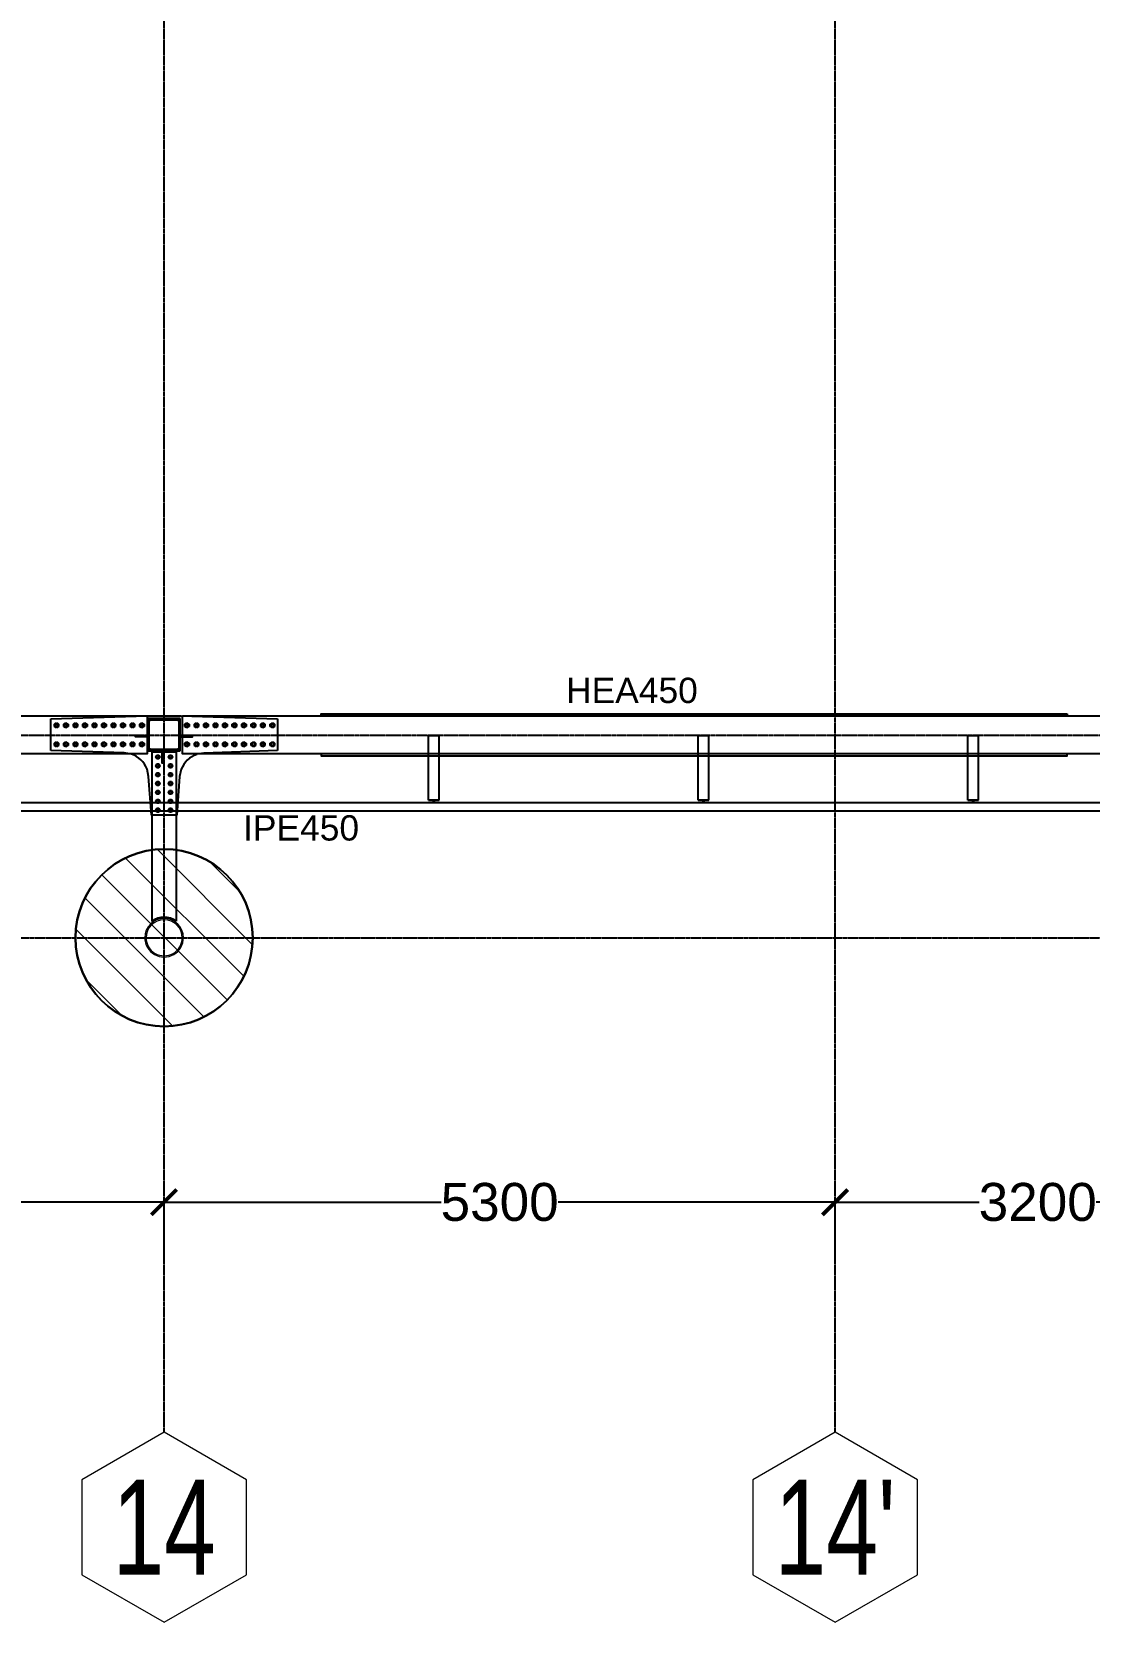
# Model space of a CAD drawing. Header units: millimetres. Extents: x -12345 to 95575, y -14368 to 31862.
# Drawn here: x 66955 to 75306, y -5407 to 7156 of the extents above; entities that cross this region are included whole.
import ezdxf
from ezdxf.enums import TextEntityAlignment as Align

# ---------------------------------------------------------------- set-up
doc = ezdxf.new("R2010")
doc.units = ezdxf.units.MM
doc.header["$LTSCALE"] = 0.95
doc.linetypes.add('DXK_LINE_DOT3', pattern=[5.9187, 2.979, -0.9799, 0.9799, -0.9799])
doc.layers.get('0').update_dxf_attribs({"color": 255})
for name, color, linetype, lineweight in [('0-3', 250, 'Continuous', 5), ('E_COLUMNAS', 1, 'Continuous', 18), ('E_COLUMNAS-1', 1, 'Continuous', 25), ('E_COLUMNAS-3', 1, 'Continuous', 35), ('E_TEXTO', 3, 'Continuous', 9), ('E_VIGAS-1', 254, 'Continuous', 25), ('HCB_EJES', 1, 'DXK_LINE_DOT3', 9), ('S-COLS-HDLN-1', 52, 'Continuous', 9), ('S-COLS-HDLN-2', 52, 'Continuous', 35)]:
    doc.layers.add(name, color=color, linetype=linetype, lineweight=lineweight)
for name, color, linetype in [('COTAS', 8, 'Continuous'), ('HCB-EJES', 1, 'Continuous'), ('HCB-ROTULOS', 2, 'Continuous'), ('HCB_VIGAS', 4, 'Continuous')]:
    doc.layers.add(name, color=color, linetype=linetype)
doc.styles.add('VERDANA', font='arial.ttf')
doc.dimstyles.new('1.125', dxfattribs={"dimscale": 0, "dimtxt": 300, "dimasz": 200, "dimexe": 4, "dimexo": 4, "dimgap": 15, "dimtad": 0, "dimdec": 0, "dimzin": 4, "dimdsep": 46, "dimtxsty": 'VERDANA', "dimblk": 'ARCHTICK', "dimcen": -10, "dimclrd": 256, "dimclrt": 3, "dimadec": 0, "dimazin": 0, "dimtfac": 1, "dimtdec": 0, "dimtmove": 2, "dimatfit": 0, "dimldrblk": 'OBLIQUE', "dimfxl": 0.05, "dimtolj": 1, "dimtzin": 0, "dimarcsym": 0})

# ---------------------------------------------------------------- blocks, each defined once
blk = doc.blocks.new('EST_SFM_VIGA-METALICA-SECCION-C - EST_SFM_VIGA-METALICA-UPN160-1509776-_10_00m_N_E_-NIVEL-3 DOC')
at = {"layer": 'E_VIGAS-1'}
for p, q in [((44.822, 0.047), (-44.831, 0.047)), ((-44.831, -0.018), (44.822, -0.018))]:
    blk.add_line(p, q, dxfattribs=at)
blk = doc.blocks.new('DCTIB_CNI_EST_MOD-1A-FAC_0001_rvt-2-_10_00m_N_E_-NIVEL-3 DOC')
at = {"layer": 'E_VIGAS-1'}
for p, q in [((-12.573, 142.261), (-12.491, 142.261)), ((-12.573, 141.749), (-12.573, 142.261)), ((-12.491, 141.749), (-12.491, 142.261)), ((-10.443, 142.261), (-10.361, 142.261)), ((-10.443, 141.749), (-10.443, 142.261)), ((-10.361, 141.749), (-10.361, 142.261)), ((-8.313, 142.261), (-8.231, 142.261)), ((-8.313, 141.749), (-8.313, 142.261)), ((-8.231, 141.749), (-8.231, 142.261)), ((-12.491, 141.749), (-12.573, 141.749)), ((-12.573, 141.748), (-12.573, 141.749)), ((-12.573, 141.749), (-12.491, 141.749)), ((-12.545, 141.748), (-12.573, 141.748)), ((-12.535, 141.743), (-12.535, 141.748)), ((-12.535, 141.729), (-12.535, 141.743)), ((-12.53, 141.748), (-12.53, 141.743)), ((-12.53, 141.743), (-12.53, 141.729)), ((-12.491, 141.748), (-12.519, 141.748)), ((-12.491, 141.749), (-12.491, 141.748)), ((-10.361, 141.749), (-10.443, 141.749)), ((-10.443, 141.748), (-10.443, 141.749)), ((-10.443, 141.749), (-10.361, 141.749)), ((-10.415, 141.748), (-10.443, 141.748)), ((-10.405, 141.743), (-10.405, 141.748)), ((-10.405, 141.729), (-10.405, 141.743)), ((-10.4, 141.748), (-10.4, 141.743)), ((-10.4, 141.743), (-10.4, 141.729)), ((-10.361, 141.748), (-10.389, 141.748)), ((-10.361, 141.749), (-10.361, 141.748)), ((-8.231, 141.749), (-8.313, 141.749)), ((-8.313, 141.748), (-8.313, 141.749)), ((-8.313, 141.749), (-8.231, 141.749)), ((-8.285, 141.748), (-8.313, 141.748)), ((-8.275, 141.743), (-8.275, 141.748)), ((-8.275, 141.729), (-8.275, 141.743)), ((-8.27, 141.748), (-8.27, 141.743)), ((-8.27, 141.743), (-8.27, 141.729)), ((-8.231, 141.748), (-8.259, 141.748)), ((-8.231, 141.749), (-8.231, 141.748))]:
    blk.add_line(p, q, dxfattribs=at)
for points, knots in [([(-12.545, 141.748), (-12.544, 141.748), (-12.543, 141.748), (-12.54, 141.748), (-12.538, 141.747), (-12.536, 141.747), (-12.535, 141.745), (-12.535, 141.744), (-12.535, 141.743)], [0, 0, 0, 0, 0.142857, 0.285714, 0.428571, 0.571429, 0.785714, 1, 1, 1, 1]), ([(-12.535, 141.743), (-12.535, 141.744), (-12.535, 141.746), (-12.537, 141.747), (-12.538, 141.747), (-12.54, 141.748), (-12.541, 141.748), (-12.542, 141.748), (-12.544, 141.748), (-12.545, 141.748)], [0, 0, 0, 0, 0.285714, 0.428571, 0.571429, 0.678571, 0.732143, 0.785714, 1, 1, 1, 1]), ([(-12.519, 141.748), (-12.52, 141.748), (-12.521, 141.748), (-12.524, 141.748), (-12.526, 141.747), (-12.528, 141.747), (-12.529, 141.745), (-12.53, 141.744), (-12.53, 141.743)], [0, 0, 0, 0, 0.142857, 0.285714, 0.428571, 0.571429, 0.785714, 1, 1, 1, 1]), ([(-12.53, 141.743), (-12.53, 141.744), (-12.529, 141.746), (-12.528, 141.747), (-12.526, 141.747), (-12.525, 141.748), (-12.524, 141.748), (-12.522, 141.748), (-12.52, 141.748), (-12.519, 141.748)], [0, 0, 0, 0, 0.285714, 0.428571, 0.571429, 0.678571, 0.732143, 0.785714, 1, 1, 1, 1]), ([(-10.415, 141.748), (-10.414, 141.748), (-10.413, 141.748), (-10.41, 141.748), (-10.408, 141.747), (-10.406, 141.747), (-10.405, 141.745), (-10.405, 141.744), (-10.405, 141.743)], [0, 0, 0, 0, 0.142857, 0.285714, 0.428571, 0.571429, 0.785714, 1, 1, 1, 1]), ([(-10.405, 141.743), (-10.405, 141.744), (-10.405, 141.746), (-10.407, 141.747), (-10.408, 141.747), (-10.41, 141.748), (-10.411, 141.748), (-10.412, 141.748), (-10.414, 141.748), (-10.415, 141.748)], [0, 0, 0, 0, 0.285714, 0.428571, 0.571429, 0.678571, 0.732143, 0.785714, 1, 1, 1, 1]), ([(-10.389, 141.748), (-10.39, 141.748), (-10.391, 141.748), (-10.394, 141.748), (-10.396, 141.747), (-10.398, 141.747), (-10.399, 141.745), (-10.4, 141.744), (-10.4, 141.743)], [0, 0, 0, 0, 0.142857, 0.285714, 0.428571, 0.571429, 0.785714, 1, 1, 1, 1]), ([(-10.4, 141.743), (-10.4, 141.744), (-10.399, 141.746), (-10.398, 141.747), (-10.396, 141.747), (-10.395, 141.748), (-10.394, 141.748), (-10.392, 141.748), (-10.39, 141.748), (-10.389, 141.748)], [0, 0, 0, 0, 0.285714, 0.428571, 0.571429, 0.678571, 0.732143, 0.785714, 1, 1, 1, 1]), ([(-8.285, 141.748), (-8.284, 141.748), (-8.283, 141.748), (-8.28, 141.748), (-8.278, 141.747), (-8.276, 141.747), (-8.275, 141.745), (-8.275, 141.744), (-8.275, 141.743)], [0, 0, 0, 0, 0.142857, 0.285714, 0.428571, 0.571429, 0.785714, 1, 1, 1, 1]), ([(-8.275, 141.743), (-8.275, 141.744), (-8.275, 141.746), (-8.277, 141.747), (-8.278, 141.747), (-8.28, 141.748), (-8.281, 141.748), (-8.282, 141.748), (-8.284, 141.748), (-8.285, 141.748)], [0, 0, 0, 0, 0.285714, 0.428571, 0.571429, 0.678571, 0.732143, 0.785714, 1, 1, 1, 1]), ([(-8.259, 141.748), (-8.26, 141.748), (-8.261, 141.748), (-8.264, 141.748), (-8.266, 141.747), (-8.268, 141.747), (-8.269, 141.745), (-8.27, 141.744), (-8.27, 141.743)], [0, 0, 0, 0, 0.142857, 0.285714, 0.428571, 0.571429, 0.785714, 1, 1, 1, 1]), ([(-8.27, 141.743), (-8.27, 141.744), (-8.269, 141.746), (-8.268, 141.747), (-8.266, 141.747), (-8.265, 141.748), (-8.264, 141.748), (-8.262, 141.748), (-8.26, 141.748), (-8.259, 141.748)], [0, 0, 0, 0, 0.285714, 0.428571, 0.571429, 0.678571, 0.732143, 0.785714, 1, 1, 1, 1])]:
    blk.add_open_spline(points, degree=3, knots=knots, dxfattribs=at)
blk.add_blockref('EST_SFM_VIGA-METALICA-SECCION-C - EST_SFM_VIGA-METALICA-UPN160-1509776-_10_00m_N_E_-NIVEL-3 DOC', (-41.042, 141.682), dxfattribs=at)
blk = doc.blocks.new('EST_SCM_COLUMNA-METALICA-SECCION-CUADRADA - EST_SCM_COLUMNA-TUBULAR-CUADRADA_PTEØ_250x250e_8mm-V59-_10_00m_N_E_-NIVEL-3 DOC')
at = {"layer": 'S-COLS-HDLN-1'}
h = blk.add_hatch(dxfattribs=at)
h.set_pattern_fill('FP_32', color=256, style=0, pattern_type=2)
h.set_pattern_definition([(135, (14.662, -142.266), (-0.15909903, -0.15909903), [])])
h.paths.add_polyline_path([(0.048, -0.125), (0.113, -0.123), (0.12, -0.12), (0.125, -0.109), (0.125, 0.109), (0.12, 0.12), (0.109, 0.125), (-0.109, 0.125), (-0.12, 0.12), (-0.125, 0.109), (-0.125, -0.109), (-0.12, -0.12), (-0.109, -0.125)])
h.paths.add_polyline_path([(0.048, -0.117), (-0.109, -0.117), (-0.115, -0.115), (-0.117, -0.109), (-0.117, 0.109), (-0.115, 0.115), (-0.109, 0.117), (0.109, 0.117), (0.115, 0.115), (0.117, 0.109), (0.116, -0.111), (0.115, -0.115), (0.109, -0.117)])
at = {"layer": 'E_COLUMNAS-1'}
for p, q in [((-0.125, 0.109), (-0.125, -0.109)), ((-0.117, -0.109), (-0.117, 0.109)), ((0.109, 0.125), (-0.109, 0.125)), ((-0.109, 0.117), (0.109, 0.117)), ((0.117, 0.109), (0.117, -0.109)), ((0.125, -0.109), (0.125, 0.109)), ((0.109, -0.117), (-0.109, -0.117)), ((-0.109, -0.125), (0.109, -0.125))]:
    blk.add_line(p, q, dxfattribs=at)
for centre, radius, start, end in [((-0.109, 0.109), 0.016, 90, 180), ((-0.109, 0.109), 0.016, 139.7676, 178.6233), ((-0.109, 0.109), 0.016, 91.3767, 130.2324), ((-0.109, 0.109), 0.008, 90, 180), ((0.109, 0.109), 0.016, 360, 90), ((0.109, 0.109), 0.016, 49.7676, 88.6233), ((0.109, 0.109), 0.008, 0, 90), ((0.109, 0.109), 0.016, 1.3767, 40.2324), ((-0.109, -0.109), 0.016, 180, 270), ((-0.109, -0.109), 0.016, 181.3767, 220.2324), ((-0.109, -0.109), 0.016, 229.7676, 268.6233), ((-0.109, -0.109), 0.008, 180, 270), ((0.109, -0.109), 0.016, 270, 360), ((0.109, -0.109), 0.008, 270, 360), ((0.109, -0.109), 0.016, 271.3767, 310.2324), ((0.109, -0.109), 0.016, 319.7676, 358.6233)]:
    blk.add_arc(centre, radius, start, end, dxfattribs=at)
at = {"layer": 'S-COLS-HDLN-2'}
for centre, radius, start, end in [((-0.109, 0.109), 0.016, 130.4121, 139.5879), ((-0.109, 0.109), 0.008, 92.7534, 177.2466), ((0.109, 0.109), 0.008, 2.7534, 87.2466), ((0.109, 0.109), 0.016, 40.4121, 49.5879), ((-0.109, -0.109), 0.016, 220.4121, 229.5879), ((-0.109, -0.109), 0.008, 182.7534, 267.2466), ((0.109, -0.109), 0.008, 272.7534, 357.2466), ((0.109, -0.109), 0.016, 310.4121, 319.5879)]:
    blk.add_arc(centre, radius, start, end, dxfattribs=at)
blk = doc.blocks.new('Bolt-72574620-2250 - 1471')
at = {"color": 253, "linetype": 'Continuous'}
for p, q in [((80656, 7608), (80665, 7623)), ((80665, 7593), (80656, 7608)), ((80656, 7538), (80665, 7553)), ((80665, 7523), (80656, 7538)), ((80665, 7623), (80682, 7623)), ((80682, 7593), (80665, 7593)), ((80665, 7553), (80682, 7553)), ((80682, 7623), (80691, 7608)), ((80691, 7608), (80682, 7593)), ((80682, 7553), (80691, 7538)), ((80691, 7538), (80682, 7523)), ((80756, 7608), (80765, 7623)), ((80765, 7593), (80756, 7608)), ((80756, 7538), (80765, 7553)), ((80765, 7523), (80756, 7538)), ((80765, 7623), (80782, 7623)), ((80782, 7593), (80765, 7593)), ((80765, 7553), (80782, 7553)), ((80782, 7623), (80791, 7608)), ((80791, 7608), (80782, 7593)), ((80782, 7553), (80791, 7538)), ((80791, 7538), (80782, 7523)), ((80656, 7468), (80665, 7483)), ((80665, 7453), (80656, 7468)), ((80656, 7398), (80665, 7413)), ((80682, 7523), (80665, 7523)), ((80665, 7483), (80682, 7483)), ((80682, 7453), (80665, 7453)), ((80665, 7413), (80682, 7413)), ((80682, 7483), (80691, 7468)), ((80691, 7468), (80682, 7453)), ((80682, 7413), (80691, 7398)), ((80756, 7468), (80765, 7483)), ((80765, 7453), (80756, 7468)), ((80756, 7398), (80765, 7413)), ((80782, 7523), (80765, 7523)), ((80765, 7483), (80782, 7483)), ((80782, 7453), (80765, 7453)), ((80765, 7413), (80782, 7413)), ((80782, 7483), (80791, 7468)), ((80791, 7468), (80782, 7453)), ((80782, 7413), (80791, 7398)), ((80665, 7383), (80656, 7398)), ((80656, 7328), (80665, 7343)), ((80665, 7313), (80656, 7328)), ((80682, 7383), (80665, 7383)), ((80665, 7343), (80682, 7343)), ((80682, 7313), (80665, 7313)), ((80691, 7398), (80682, 7383)), ((80682, 7343), (80691, 7328)), ((80691, 7328), (80682, 7313)), ((80765, 7383), (80756, 7398)), ((80756, 7328), (80765, 7343)), ((80765, 7313), (80756, 7328)), ((80782, 7383), (80765, 7383)), ((80765, 7343), (80782, 7343)), ((80782, 7313), (80765, 7313)), ((80791, 7398), (80782, 7383)), ((80782, 7343), (80791, 7328)), ((80791, 7328), (80782, 7313)), ((80656, 7258), (80665, 7273)), ((80665, 7243), (80656, 7258)), ((80656, 7188), (80665, 7203)), ((80665, 7173), (80656, 7188)), ((80665, 7273), (80682, 7273)), ((80682, 7243), (80665, 7243)), ((80665, 7203), (80682, 7203)), ((80682, 7173), (80665, 7173)), ((80682, 7273), (80691, 7258)), ((80691, 7258), (80682, 7243)), ((80682, 7203), (80691, 7188)), ((80691, 7188), (80682, 7173)), ((80756, 7258), (80765, 7273)), ((80765, 7243), (80756, 7258)), ((80756, 7188), (80765, 7203)), ((80765, 7173), (80756, 7188)), ((80765, 7273), (80782, 7273)), ((80782, 7243), (80765, 7243)), ((80765, 7203), (80782, 7203)), ((80782, 7173), (80765, 7173)), ((80782, 7273), (80791, 7258)), ((80791, 7258), (80782, 7243)), ((80782, 7203), (80791, 7188)), ((80791, 7188), (80782, 7173))]:
    blk.add_line(p, q, dxfattribs=at)
for centre, radius, start, end in [((80673, 7608), 11.5, 108, 288), ((80673, 7538), 11.5, 108, 288), ((80673, 7608), 10, 360, 180), ((80673, 7608), 10, 180, 360), ((80673, 7538), 10, 360, 180), ((80673, 7538), 10, 180, 360), ((80673, 7608), 11.5, 288, 108), ((80673, 7538), 11.5, 288, 108), ((80773, 7608), 11.5, 108, 288), ((80773, 7538), 11.5, 108, 288), ((80773, 7608), 10, 360, 180), ((80773, 7608), 10, 180, 360), ((80773, 7538), 10, 360, 180), ((80773, 7538), 10, 180, 360), ((80773, 7608), 11.5, 288, 108), ((80773, 7538), 11.5, 288, 108), ((80673, 7468), 11.5, 108, 288), ((80673, 7468), 10, 360, 180), ((80673, 7468), 10, 180, 360), ((80673, 7468), 11.5, 288, 108), ((80773, 7468), 11.5, 108, 288), ((80773, 7468), 10, 360, 180), ((80773, 7468), 10, 180, 360), ((80773, 7468), 11.5, 288, 108), ((80673, 7398), 11.5, 108, 288), ((80673, 7328), 11.5, 108, 288), ((80673, 7398), 10, 360, 180), ((80673, 7398), 10, 180, 360), ((80673, 7328), 10, 360, 180), ((80673, 7328), 10, 180, 360), ((80673, 7398), 11.5, 288, 108), ((80673, 7328), 11.5, 288, 108), ((80773, 7398), 11.5, 108, 288), ((80773, 7328), 11.5, 108, 288), ((80773, 7398), 10, 360, 180), ((80773, 7398), 10, 180, 360), ((80773, 7328), 10, 360, 180), ((80773, 7328), 10, 180, 360), ((80773, 7398), 11.5, 288, 108), ((80773, 7328), 11.5, 288, 108), ((80673, 7258), 11.5, 108, 288), ((80673, 7188), 11.5, 108, 288), ((80673, 7258), 10, 360, 180), ((80673, 7258), 10, 180, 360), ((80673, 7188), 10, 360, 180), ((80673, 7188), 10, 180, 360), ((80673, 7258), 11.5, 288, 108), ((80673, 7188), 11.5, 288, 108), ((80773, 7258), 11.5, 108, 288), ((80773, 7188), 11.5, 108, 288), ((80773, 7258), 10, 360, 180), ((80773, 7258), 10, 180, 360), ((80773, 7188), 10, 360, 180), ((80773, 7188), 10, 180, 360), ((80773, 7258), 11.5, 288, 108), ((80773, 7188), 11.5, 288, 108)]:
    blk.add_arc(centre, radius, start, end, dxfattribs=at)
blk = doc.blocks.new('Bolt-72574620-2240 - 1471')
at = {"color": 253, "linetype": 'Continuous'}
for p, q in [((80887, 7868), (80903, 7877)), ((80887, 7849), (80887, 7868)), ((80903, 7839), (80887, 7849)), ((80903, 7877), (80920, 7868)), ((80920, 7849), (80903, 7839)), ((80920, 7868), (80920, 7849)), ((80962, 7868), (80978, 7877)), ((80962, 7849), (80962, 7868)), ((80978, 7839), (80962, 7849)), ((80978, 7877), (80995, 7868)), ((80995, 7849), (80978, 7839)), ((80995, 7868), (80995, 7849)), ((81037, 7868), (81053, 7877)), ((81037, 7849), (81037, 7868)), ((81053, 7839), (81037, 7849)), ((81053, 7877), (81070, 7868)), ((81070, 7849), (81053, 7839)), ((81070, 7868), (81070, 7849)), ((81112, 7868), (81128, 7877)), ((81112, 7849), (81112, 7868)), ((81128, 7839), (81112, 7849)), ((81128, 7877), (81145, 7868)), ((81145, 7849), (81128, 7839)), ((81145, 7868), (81145, 7849)), ((81187, 7868), (81203, 7877)), ((81187, 7849), (81187, 7868)), ((81203, 7839), (81187, 7849)), ((81203, 7877), (81220, 7868)), ((81220, 7849), (81203, 7839)), ((81220, 7868), (81220, 7849)), ((81262, 7868), (81278, 7877)), ((81262, 7849), (81262, 7868)), ((81278, 7839), (81262, 7849)), ((81278, 7877), (81295, 7868)), ((81295, 7849), (81278, 7839)), ((81295, 7868), (81295, 7849)), ((81337, 7868), (81353, 7877)), ((81337, 7849), (81337, 7868)), ((81353, 7839), (81337, 7849)), ((81353, 7877), (81370, 7868)), ((81370, 7849), (81353, 7839)), ((81370, 7868), (81370, 7849)), ((81412, 7868), (81428, 7877)), ((81412, 7849), (81412, 7868)), ((81428, 7839), (81412, 7849)), ((81428, 7877), (81445, 7868)), ((81445, 7849), (81428, 7839)), ((81445, 7868), (81445, 7849)), ((81487, 7868), (81503, 7877)), ((81487, 7849), (81487, 7868)), ((81503, 7839), (81487, 7849)), ((81503, 7877), (81520, 7868)), ((81520, 7849), (81503, 7839)), ((81520, 7868), (81520, 7849)), ((81562, 7868), (81578, 7877)), ((81562, 7849), (81562, 7868)), ((81578, 7839), (81562, 7849)), ((81578, 7877), (81595, 7868)), ((81595, 7849), (81578, 7839)), ((81595, 7868), (81595, 7849)), ((80887, 7718), (80903, 7727)), ((80887, 7699), (80887, 7718)), ((80903, 7689), (80887, 7699)), ((80903, 7727), (80920, 7718)), ((80920, 7699), (80903, 7689)), ((80920, 7718), (80920, 7699)), ((80962, 7718), (80978, 7727)), ((80962, 7699), (80962, 7718)), ((80978, 7689), (80962, 7699)), ((80978, 7727), (80995, 7718)), ((80995, 7699), (80978, 7689)), ((80995, 7718), (80995, 7699)), ((81037, 7718), (81053, 7727)), ((81037, 7699), (81037, 7718)), ((81053, 7689), (81037, 7699)), ((81053, 7727), (81070, 7718)), ((81070, 7699), (81053, 7689)), ((81070, 7718), (81070, 7699)), ((81112, 7718), (81128, 7727)), ((81112, 7699), (81112, 7718)), ((81128, 7689), (81112, 7699)), ((81128, 7727), (81145, 7718)), ((81145, 7699), (81128, 7689)), ((81145, 7718), (81145, 7699)), ((81187, 7718), (81203, 7727)), ((81187, 7699), (81187, 7718)), ((81203, 7689), (81187, 7699)), ((81203, 7727), (81220, 7718)), ((81220, 7699), (81203, 7689)), ((81220, 7718), (81220, 7699)), ((81262, 7718), (81278, 7727)), ((81262, 7699), (81262, 7718)), ((81278, 7689), (81262, 7699)), ((81278, 7727), (81295, 7718)), ((81295, 7699), (81278, 7689)), ((81295, 7718), (81295, 7699)), ((81337, 7718), (81353, 7727)), ((81337, 7699), (81337, 7718)), ((81353, 7689), (81337, 7699)), ((81353, 7727), (81370, 7718)), ((81370, 7699), (81353, 7689)), ((81370, 7718), (81370, 7699)), ((81412, 7718), (81428, 7727)), ((81412, 7699), (81412, 7718)), ((81428, 7689), (81412, 7699)), ((81428, 7727), (81445, 7718)), ((81445, 7699), (81428, 7689)), ((81445, 7718), (81445, 7699)), ((81487, 7718), (81503, 7727)), ((81487, 7699), (81487, 7718)), ((81503, 7689), (81487, 7699)), ((81503, 7727), (81520, 7718)), ((81520, 7699), (81503, 7689)), ((81520, 7718), (81520, 7699)), ((81562, 7718), (81578, 7727)), ((81562, 7699), (81562, 7718)), ((81578, 7689), (81562, 7699)), ((81578, 7727), (81595, 7718)), ((81595, 7699), (81578, 7689)), ((81595, 7718), (81595, 7699))]:
    blk.add_line(p, q, dxfattribs=at)
for centre, radius, start, end in [((80903, 7858), 12.5, 18, 198), ((80903, 7858), 12.5, 198, 18), ((80903, 7858), 11, 90, 270), ((80903, 7858), 11, 270, 90), ((80978, 7858), 12.5, 18, 198), ((80978, 7858), 12.5, 198, 18), ((80978, 7858), 11, 90, 270), ((80978, 7858), 11, 270, 90), ((81053, 7858), 12.5, 18, 198), ((81053, 7858), 12.5, 198, 18), ((81053, 7858), 11, 90, 270), ((81053, 7858), 11, 270, 90), ((81128, 7858), 12.5, 18, 198), ((81128, 7858), 12.5, 198, 18), ((81128, 7858), 11, 90, 270), ((81128, 7858), 11, 270, 90), ((81203, 7858), 12.5, 18, 198), ((81203, 7858), 12.5, 198, 18), ((81203, 7858), 11, 90, 270), ((81203, 7858), 11, 270, 90), ((81278, 7858), 12.5, 18, 198), ((81278, 7858), 12.5, 198, 18), ((81278, 7858), 11, 90, 270), ((81278, 7858), 11, 270, 90), ((81353, 7858), 12.5, 18, 198), ((81353, 7858), 12.5, 198, 18), ((81353, 7858), 11, 90, 270), ((81353, 7858), 11, 270, 90), ((81428, 7858), 12.5, 18, 198), ((81428, 7858), 12.5, 198, 18), ((81428, 7858), 11, 90, 270), ((81428, 7858), 11, 270, 90), ((81503, 7858), 12.5, 18, 198), ((81503, 7858), 12.5, 198, 18), ((81503, 7858), 11, 90, 270), ((81503, 7858), 11, 270, 90), ((81578, 7858), 12.5, 18, 198), ((81578, 7858), 12.5, 198, 18), ((81578, 7858), 11, 90, 270), ((81578, 7858), 11, 270, 90), ((80903, 7708), 12.5, 18, 198), ((80903, 7708), 12.5, 198, 18), ((80903, 7708), 11, 90, 270), ((80903, 7708), 11, 270, 90), ((80978, 7708), 12.5, 18, 198), ((80978, 7708), 12.5, 198, 18), ((80978, 7708), 11, 90, 270), ((80978, 7708), 11, 270, 90), ((81053, 7708), 12.5, 18, 198), ((81053, 7708), 12.5, 198, 18), ((81053, 7708), 11, 90, 270), ((81053, 7708), 11, 270, 90), ((81128, 7708), 12.5, 18, 198), ((81128, 7708), 12.5, 198, 18), ((81128, 7708), 11, 90, 270), ((81128, 7708), 11, 270, 90), ((81203, 7708), 12.5, 18, 198), ((81203, 7708), 12.5, 198, 18), ((81203, 7708), 11, 90, 270), ((81203, 7708), 11, 270, 90), ((81278, 7708), 12.5, 18, 198), ((81278, 7708), 12.5, 198, 18), ((81278, 7708), 11, 90, 270), ((81278, 7708), 11, 270, 90), ((81353, 7708), 12.5, 18, 198), ((81353, 7708), 12.5, 198, 18), ((81353, 7708), 11, 90, 270), ((81353, 7708), 11, 270, 90), ((81428, 7708), 12.5, 18, 198), ((81428, 7708), 12.5, 198, 18), ((81428, 7708), 11, 90, 270), ((81428, 7708), 11, 270, 90), ((81503, 7708), 12.5, 18, 198), ((81503, 7708), 12.5, 198, 18), ((81503, 7708), 11, 90, 270), ((81503, 7708), 11, 270, 90), ((81578, 7708), 12.5, 18, 198), ((81578, 7708), 12.5, 198, 18), ((81578, 7708), 11, 90, 270), ((81578, 7708), 11, 270, 90)]:
    blk.add_arc(centre, radius, start, end, dxfattribs=at)
blk = doc.blocks.new('Part-72574620-2239 - 1471')
at = {"color": 253}
for p, q in [((79828, 7908), (80588, 7933)), ((80588, 7933), (80858, 7933)), ((80858, 7933), (81618, 7908)), ((79828, 7658), (79828, 7908)), ((80851, 7911), (80596, 7911)), ((80596, 7911), (80596, 7656)), ((80851, 7656), (80851, 7911)), ((81618, 7908), (81618, 7658)), ((80408, 7640), (79828, 7658)), ((80466, 7629), (80408, 7640)), ((80596, 7656), (80851, 7656)), ((81038, 7639), (80981, 7629)), ((81618, 7658), (81038, 7639)), ((80601, 7454), (80589, 7511)), ((80623, 7148), (80601, 7454)), ((80845, 7454), (80823, 7148)), ((80858, 7511), (80845, 7454)), ((80823, 7148), (80623, 7148))]:
    blk.add_line(p, q, dxfattribs=at)
for centre, start, end in [((80402, 7440), 20.9307, 71.356), ((81045, 7439), 108.6815, 159.0747)]:
    blk.add_arc(centre, 200, start, end, dxfattribs=at)
blk = doc.blocks.new('Bolt-72574620-2241 - 1471')
at = {"color": 253, "linetype": 'Continuous'}
for p, q in [((79857, 7868), (79873, 7877)), ((79857, 7849), (79857, 7868)), ((79873, 7839), (79857, 7849)), ((79873, 7877), (79890, 7868)), ((79890, 7849), (79873, 7839)), ((79890, 7868), (79890, 7849)), ((79932, 7868), (79948, 7877)), ((79932, 7849), (79932, 7868)), ((79948, 7839), (79932, 7849)), ((79948, 7877), (79965, 7868)), ((79965, 7849), (79948, 7839)), ((79965, 7868), (79965, 7849)), ((80007, 7868), (80023, 7877)), ((80007, 7849), (80007, 7868)), ((80023, 7839), (80007, 7849)), ((80023, 7877), (80040, 7868)), ((80040, 7849), (80023, 7839)), ((80040, 7868), (80040, 7849)), ((80082, 7868), (80098, 7877)), ((80082, 7849), (80082, 7868)), ((80098, 7839), (80082, 7849)), ((80098, 7877), (80115, 7868)), ((80115, 7849), (80098, 7839)), ((80115, 7868), (80115, 7849)), ((80157, 7868), (80173, 7877)), ((80157, 7849), (80157, 7868)), ((80173, 7839), (80157, 7849)), ((80173, 7877), (80190, 7868)), ((80190, 7849), (80173, 7839)), ((80190, 7868), (80190, 7849)), ((80232, 7868), (80248, 7877)), ((80232, 7849), (80232, 7868)), ((80248, 7839), (80232, 7849)), ((80248, 7877), (80265, 7868)), ((80265, 7849), (80248, 7839)), ((80265, 7868), (80265, 7849)), ((80307, 7868), (80323, 7877)), ((80307, 7849), (80307, 7868)), ((80323, 7839), (80307, 7849)), ((80323, 7877), (80340, 7868)), ((80340, 7849), (80323, 7839)), ((80340, 7868), (80340, 7849)), ((80382, 7868), (80398, 7877)), ((80382, 7849), (80382, 7868)), ((80398, 7839), (80382, 7849)), ((80398, 7877), (80415, 7868)), ((80415, 7849), (80398, 7839)), ((80415, 7868), (80415, 7849)), ((80457, 7868), (80473, 7877)), ((80457, 7849), (80457, 7868)), ((80473, 7839), (80457, 7849)), ((80473, 7877), (80490, 7868)), ((80490, 7849), (80473, 7839)), ((80490, 7868), (80490, 7849)), ((80532, 7868), (80548, 7877)), ((80532, 7849), (80532, 7868)), ((80548, 7839), (80532, 7849)), ((80548, 7877), (80565, 7868)), ((80565, 7849), (80548, 7839)), ((80565, 7868), (80565, 7849)), ((79857, 7718), (79873, 7727)), ((79857, 7699), (79857, 7718)), ((79873, 7689), (79857, 7699)), ((79873, 7727), (79890, 7718)), ((79890, 7699), (79873, 7689)), ((79890, 7718), (79890, 7699)), ((79932, 7718), (79948, 7727)), ((79932, 7699), (79932, 7718)), ((79948, 7689), (79932, 7699)), ((79948, 7727), (79965, 7718)), ((79965, 7699), (79948, 7689)), ((79965, 7718), (79965, 7699)), ((80007, 7718), (80023, 7727)), ((80007, 7699), (80007, 7718)), ((80023, 7689), (80007, 7699)), ((80023, 7727), (80040, 7718)), ((80040, 7699), (80023, 7689)), ((80040, 7718), (80040, 7699)), ((80082, 7718), (80098, 7727)), ((80082, 7699), (80082, 7718)), ((80098, 7689), (80082, 7699)), ((80098, 7727), (80115, 7718)), ((80115, 7699), (80098, 7689)), ((80115, 7718), (80115, 7699)), ((80157, 7718), (80173, 7727)), ((80157, 7699), (80157, 7718)), ((80173, 7689), (80157, 7699)), ((80173, 7727), (80190, 7718)), ((80190, 7699), (80173, 7689)), ((80190, 7718), (80190, 7699)), ((80232, 7718), (80248, 7727)), ((80232, 7699), (80232, 7718)), ((80248, 7689), (80232, 7699)), ((80248, 7727), (80265, 7718)), ((80265, 7699), (80248, 7689)), ((80265, 7718), (80265, 7699)), ((80307, 7718), (80323, 7727)), ((80307, 7699), (80307, 7718)), ((80323, 7689), (80307, 7699)), ((80323, 7727), (80340, 7718)), ((80340, 7699), (80323, 7689)), ((80340, 7718), (80340, 7699)), ((80382, 7718), (80398, 7727)), ((80382, 7699), (80382, 7718)), ((80398, 7689), (80382, 7699)), ((80398, 7727), (80415, 7718)), ((80415, 7699), (80398, 7689)), ((80415, 7718), (80415, 7699)), ((80457, 7718), (80473, 7727)), ((80457, 7699), (80457, 7718)), ((80473, 7689), (80457, 7699)), ((80473, 7727), (80490, 7718)), ((80490, 7699), (80473, 7689)), ((80490, 7718), (80490, 7699)), ((80532, 7718), (80548, 7727)), ((80532, 7699), (80532, 7718)), ((80548, 7689), (80532, 7699)), ((80548, 7727), (80565, 7718)), ((80565, 7699), (80548, 7689)), ((80565, 7718), (80565, 7699))]:
    blk.add_line(p, q, dxfattribs=at)
for centre, radius, start, end in [((79873, 7858), 12.5, 18, 198), ((79873, 7858), 12.5, 198, 18), ((79873, 7858), 11, 90, 270), ((79873, 7858), 11, 270, 90), ((79948, 7858), 12.5, 18, 198), ((79948, 7858), 12.5, 198, 18), ((79948, 7858), 11, 90, 270), ((79948, 7858), 11, 270, 90), ((80023, 7858), 12.5, 18, 198), ((80023, 7858), 12.5, 198, 18), ((80023, 7858), 11, 90, 270), ((80023, 7858), 11, 270, 90), ((80098, 7858), 12.5, 18, 198), ((80098, 7858), 12.5, 198, 18), ((80098, 7858), 11, 90, 270), ((80098, 7858), 11, 270, 90), ((80173, 7858), 12.5, 18, 198), ((80173, 7858), 12.5, 198, 18), ((80173, 7858), 11, 90, 270), ((80173, 7858), 11, 270, 90), ((80248, 7858), 12.5, 18, 198), ((80248, 7858), 12.5, 198, 18), ((80248, 7858), 11, 90, 270), ((80248, 7858), 11, 270, 90), ((80323, 7858), 12.5, 18, 198), ((80323, 7858), 12.5, 198, 18), ((80323, 7858), 11, 90, 270), ((80323, 7858), 11, 270, 90), ((80398, 7858), 12.5, 18, 198), ((80398, 7858), 12.5, 198, 18), ((80398, 7858), 11, 90, 270), ((80398, 7858), 11, 270, 90), ((80473, 7858), 12.5, 18, 198), ((80473, 7858), 12.5, 198, 18), ((80473, 7858), 11, 90, 270), ((80473, 7858), 11, 270, 90), ((80548, 7858), 12.5, 18, 198), ((80548, 7858), 12.5, 198, 18), ((80548, 7858), 11, 90, 270), ((80548, 7858), 11, 270, 90), ((79873, 7708), 12.5, 18, 198), ((79873, 7708), 12.5, 198, 18), ((79873, 7708), 11, 90, 270), ((79873, 7708), 11, 270, 90), ((79948, 7708), 12.5, 18, 198), ((79948, 7708), 12.5, 198, 18), ((79948, 7708), 11, 90, 270), ((79948, 7708), 11, 270, 90), ((80023, 7708), 12.5, 18, 198), ((80023, 7708), 12.5, 198, 18), ((80023, 7708), 11, 90, 270), ((80023, 7708), 11, 270, 90), ((80098, 7708), 12.5, 18, 198), ((80098, 7708), 12.5, 198, 18), ((80098, 7708), 11, 90, 270), ((80098, 7708), 11, 270, 90), ((80173, 7708), 12.5, 18, 198), ((80173, 7708), 12.5, 198, 18), ((80173, 7708), 11, 90, 270), ((80173, 7708), 11, 270, 90), ((80248, 7708), 12.5, 18, 198), ((80248, 7708), 12.5, 198, 18), ((80248, 7708), 11, 90, 270), ((80248, 7708), 11, 270, 90), ((80323, 7708), 12.5, 18, 198), ((80323, 7708), 12.5, 198, 18), ((80323, 7708), 11, 90, 270), ((80323, 7708), 11, 270, 90), ((80398, 7708), 12.5, 18, 198), ((80398, 7708), 12.5, 198, 18), ((80398, 7708), 11, 90, 270), ((80398, 7708), 11, 270, 90), ((80473, 7708), 12.5, 18, 198), ((80473, 7708), 12.5, 198, 18), ((80473, 7708), 11, 90, 270), ((80473, 7708), 11, 270, 90), ((80548, 7708), 12.5, 18, 198), ((80548, 7708), 12.5, 198, 18), ((80548, 7708), 11, 90, 270), ((80548, 7708), 11, 270, 90)]:
    blk.add_arc(centre, radius, start, end, dxfattribs=at)
blk = doc.blocks.new('_ArchTick')
at = {"color": 0, "linetype": 'ByBlock', "const_width": 0.15}
blk.add_lwpolyline([(-0.5, -0.5), (0.5, 0.5)], dxfattribs=at)
blk = doc.blocks.new('*D620')
at = {"layer": 'COTAS', "color": 0, "lineweight": -2, "transparency": 16777216}
for p, q in [((59500, -2507), (59500, -2085)), ((68000, -2507), (68000, -2085))]:
    blk.add_line(p, q, dxfattribs=at)
at = {"layer": 'COTAS', "lineweight": -2, "transparency": 16777216}
for p, q in [((59500, -2089), (63287, -2089)), ((68000, -2089), (64213, -2089))]:
    blk.add_line(p, q, dxfattribs=at)
at = {"layer": 'Defpoints', "color": 0, "transparency": 16777216}
for p in [(59500, -2089), (59500, -2511), (68000, -2511)]:
    blk.add_point(p, dxfattribs=at)
at = {"layer": 'COTAS', "lineweight": -2, "transparency": 16777216, "xscale": 200, "yscale": 200, "zscale": 200, "rotation": 180}
blk.add_blockref('_ArchTick', (59500, -2089), dxfattribs=at)
at = {"layer": 'COTAS', "lineweight": -2, "transparency": 16777216, "xscale": 200, "yscale": 200, "zscale": 200}
blk.add_blockref('_ArchTick', (68000, -2089), dxfattribs=at)
at = {"layer": 'COTAS', "color": 3, "transparency": 16777216, "insert": (63750, -2089), "char_height": 300, "attachment_point": 5, "style": 'VERDANA'}
blk.add_mtext('\\A1;8500', dxfattribs=at)
blk = doc.blocks.new('_Oblique')
at = {"color": 0, "linetype": 'ByBlock', "lineweight": -2}
blk.add_line((-0.5, -0.5), (0.5, 0.5), dxfattribs=at)
blk = doc.blocks.new('*D621')
at = {"layer": 'COTAS', "color": 0, "lineweight": -2, "transparency": 16777216}
for p, q in [((68000, -2507), (68000, -2085)), ((73300, -2507), (73300, -2085))]:
    blk.add_line(p, q, dxfattribs=at)
at = {"layer": 'COTAS', "lineweight": -2, "transparency": 16777216}
for p, q in [((68000, -2089), (70188, -2089)), ((73300, -2089), (71112, -2089))]:
    blk.add_line(p, q, dxfattribs=at)
at = {"layer": 'Defpoints', "color": 0, "transparency": 16777216}
for p in [(68000, -2089), (68000, -2511), (73300, -2511)]:
    blk.add_point(p, dxfattribs=at)
at = {"layer": 'COTAS', "lineweight": -2, "transparency": 16777216, "xscale": 200, "yscale": 200, "zscale": 200, "rotation": 180}
blk.add_blockref('_ArchTick', (68000, -2089), dxfattribs=at)
at = {"layer": 'COTAS', "lineweight": -2, "transparency": 16777216, "xscale": 200, "yscale": 200, "zscale": 200}
blk.add_blockref('_ArchTick', (73300, -2089), dxfattribs=at)
at = {"layer": 'COTAS', "color": 3, "transparency": 16777216, "insert": (70650, -2089), "char_height": 300, "attachment_point": 5, "style": 'VERDANA'}
blk.add_mtext('\\A1;5300', dxfattribs=at)
blk = doc.blocks.new('*D628')
at = {"layer": 'COTAS', "color": 0, "lineweight": -2, "transparency": 16777216}
for p, q in [((73300, -2507), (73300, -2085)), ((76500, -2507), (76500, -2085))]:
    blk.add_line(p, q, dxfattribs=at)
at = {"layer": 'COTAS', "lineweight": -2, "transparency": 16777216}
for p, q in [((73300, -2089), (74438, -2089)), ((76500, -2089), (75362, -2089))]:
    blk.add_line(p, q, dxfattribs=at)
at = {"layer": 'Defpoints', "color": 0, "transparency": 16777216}
for p in [(76500, -2089), (73300, -2511), (76500, -2511)]:
    blk.add_point(p, dxfattribs=at)
at = {"layer": 'COTAS', "lineweight": -2, "transparency": 16777216, "xscale": 200, "yscale": 200, "zscale": 200, "rotation": 180}
blk.add_blockref('_ArchTick', (73300, -2089), dxfattribs=at)
at = {"layer": 'COTAS', "lineweight": -2, "transparency": 16777216, "xscale": 200, "yscale": 200, "zscale": 200}
blk.add_blockref('_ArchTick', (76500, -2089), dxfattribs=at)
at = {"layer": 'COTAS', "color": 3, "transparency": 16777216, "insert": (74900, -2089), "char_height": 300, "attachment_point": 5, "style": 'VERDANA'}
blk.add_mtext('\\A1;3200', dxfattribs=at)

msp = doc.modelspace()

# ---------------------------------------------------------------- hatches: boundary and pattern name
at = {"layer": 'E_COLUMNAS'}
h = msp.add_hatch(dxfattribs=at)
h.set_pattern_fill('FP_1', color=256, scale=1000, style=0, pattern_type=2)
h.set_pattern_definition([(135, (82662.1, -140662.42), (-159.09903, -159.09903), [])])
h.paths.add_polyline_path([(68000, -700), (68091.4, -694), (68181.2, -676.1), (68267.9, -646.7), (68350, -606.2), (68426.1, -555.3), (68495, -495), (68555.3, -426.1), (68606.2, -350), (68646.7, -267.9), (68676.1, -181.2), (68694, -91.4), (68700, 0), (68694, 91.4), (68676.1, 181.2), (68646.7, 267.9), (68606.2, 350), (68555.3, 426.1), (68495, 495), (68415, 562.8), (68350, 606.2), (68267.9, 646.7), (68181.2, 676.1), (68091.4, 694), (67987.9, 699.2), (67905, 693.3), (67818.8, 676.1), (67732.1, 646.7), (67650, 606.2), (67573.9, 555.3), (67505, 495), (67444.7, 426.1), (67393.8, 350), (67353.3, 267.9), (67323.9, 181.2), (67306, 91.4), (67300, 0), (67306, -91.4), (67323.9, -181.2), (67353.3, -267.9), (67393.8, -350), (67444.7, -426.1), (67505, -495), (67573.9, -555.3), (67650, -606.2), (67732.1, -646.7), (67818.8, -676.1), (67908.6, -694)])

# ---------------------------------------------------------------- linework, layer by layer
at = {"layer": 'E_COLUMNAS', "linetype": 'Continuous'}
for points in [[(67847.5, -0.1, 1), (68152.5, 0.1, 1)], [(67857.5, 0.1, 1), (68142.5, 0, 1)]]:
    msp.add_lwpolyline(points, format="xyb", close=True, dxfattribs=at)
at = {"layer": 'E_COLUMNAS-1'}
msp.add_circle((68000, 0), 700, dxfattribs=at)
for start, end in [(0, 270), (180, 0)]:
    msp.add_arc((68000, 0), 700, start, end, dxfattribs=at)
at = {"layer": 'HCB-EJES', "linetype": 'DXK_LINE_DOT3'}
for p, q in [((68000, -3906.8), (68000, 29407)), ((73300, -3906.8), (73300, 29407)), ((-6888.4, 1600), (90118.8, 1600)), ((-10844.5, 0), (94075, 0))]:
    msp.add_line(p, q, dxfattribs=at)
at = {"layer": 'HCB_EJES', "color": 40, "linetype": 'ByBlock', "true_color": 0xf8d731}
for points in [[(67350.5, -5031.8), (68000, -5406.8), (68649.5, -5031.8), (68649.5, -4281.8), (68000, -3906.8), (67350.5, -4281.8)], [(72650.5, -5031.8), (73300, -5406.8), (73949.5, -5031.8), (73949.5, -4281.8), (73300, -3906.8), (72650.5, -4281.8)]]:
    msp.add_lwpolyline(points, close=True, dxfattribs=at)
at = {"layer": 'HCB_VIGAS'}
for points in [[(75131.2, 1769.4), (75131.2, 1753.4), (69239.8, 1753.4), (69239.8, 1769.4)], [(68145, 1753.4), (76233.3, 1753.4), (76233.3, 1453.4), (76233.3, 1453.4), (68145, 1453.4)], [(67775, 1597.6), (67875, 1597.6), (67875, 1587.6), (67775, 1587.6)], [(68225, 1597.6), (68125, 1597.6), (68125, 1587.6), (68225, 1587.6)], [(67995.3, 1478.4), (67995.3, 1378.4), (67985.3, 1378.4), (67985.3, 1478.4)], [(75131.2, 1453.4), (69239.8, 1453.4), (69239.8, 1437.4), (75131.2, 1437.4)]]:
    msp.add_lwpolyline(points, close=True, dxfattribs=at)
msp.add_lwpolyline([(67865, 1753.4), (67865, 1453.4), (59713.2, 1453.4), (59713.2, 1753.4), (67865, 1753.4)], dxfattribs=at)
msp.add_lwpolyline([(68095, 131.6, 0.3253447), (67905, 131.6), (67905, 1468.4), (68095, 1468.4), (68095, 131.6)], format="xyb", dxfattribs=at)

# ---------------------------------------------------------------- block references
for name in ['Part-72574620-2239 - 1471', 'Bolt-72574620-2241 - 1471', 'Bolt-72574620-2240 - 1471', 'Bolt-72574620-2250 - 1471']:
    msp.add_blockref(name, (-12723.3, -6180))
at = {"layer": '0-3', "lineweight": 0, "xscale": 1000.000000003685, "yscale": 1000.000000003685, "zscale": 1000.000000003685}
msp.add_blockref('DCTIB_CNI_EST_MOD-1A-FAC_0001_rvt-2-_10_00m_N_E_-NIVEL-3 DOC', (82662.1, -140662.4), dxfattribs=at)
at = {"layer": 'E_COLUMNAS-3'}
for xscale, yscale, zscale in [(1000.000000003685, 1000.000000003685, 1000.000000003685), (999.9999999999967, 999.9999999999967, 999.9999999999967)]:
    msp.add_blockref('EST_SCM_COLUMNA-METALICA-SECCION-CUADRADA - EST_SCM_COLUMNA-TUBULAR-CUADRADA_PTEØ_250x250e_8mm-V59-_10_00m_N_E_-NIVEL-3 DOC', (68000, 1603.4), dxfattribs=dict(at, xscale=xscale, yscale=yscale, zscale=zscale))

# ---------------------------------------------------------------- texts
at = {"layer": 'E_TEXTO', "style": 'VERDANA'}
for s, p in [('HEA450', (71694.8, 1854)), ('IPE450', (69081.6, 767.8))]:
    msp.add_text(s, height=200, dxfattribs=at).set_placement(p, align=Align.CENTER)
at = {"layer": 'HCB-ROTULOS', "color": 4, "style": 'VERDANA', "width": 0.7}
for s, p in [('14', (68000, -4656.8)), ("14'", (73300, -4656.8))]:
    msp.add_text(s, height=750, dxfattribs=at).set_placement(p, align=Align.MIDDLE_CENTER)

# ---------------------------------------------------------------- dimensions: what is measured, and where the dimension line sits
at = {"layer": 'COTAS'}
for base, p1, p2, picture, middle in [((59500, -2089.1), (68000, -2511.2), (59500, -2511.2), '*D620', (63750, -2089.1)), ((68000, -2089.1), (73300, -2511.2), (68000, -2511.2), '*D621', (70650, -2089.1))]:
    dim = msp.add_linear_dim(base=base, p1=p1, p2=p2, dimstyle='1.125', override={"dimscale": 1}, dxfattribs=at)
    dim.commit()
    dim.dimension.update_dxf_attribs({"geometry": picture, "text_midpoint": middle})
dim = msp.add_linear_dim(base=(76500, -2089.1), p1=(73300, -2511.2), p2=(76500, -2511.2), angle=180, dimstyle='1.125', override={"dimscale": 1}, dxfattribs=at)
dim.commit()
dim.dimension.update_dxf_attribs({"geometry": '*D628', "text_midpoint": (74900, -2089.1)})

doc.saveas('drawing.dxf')
